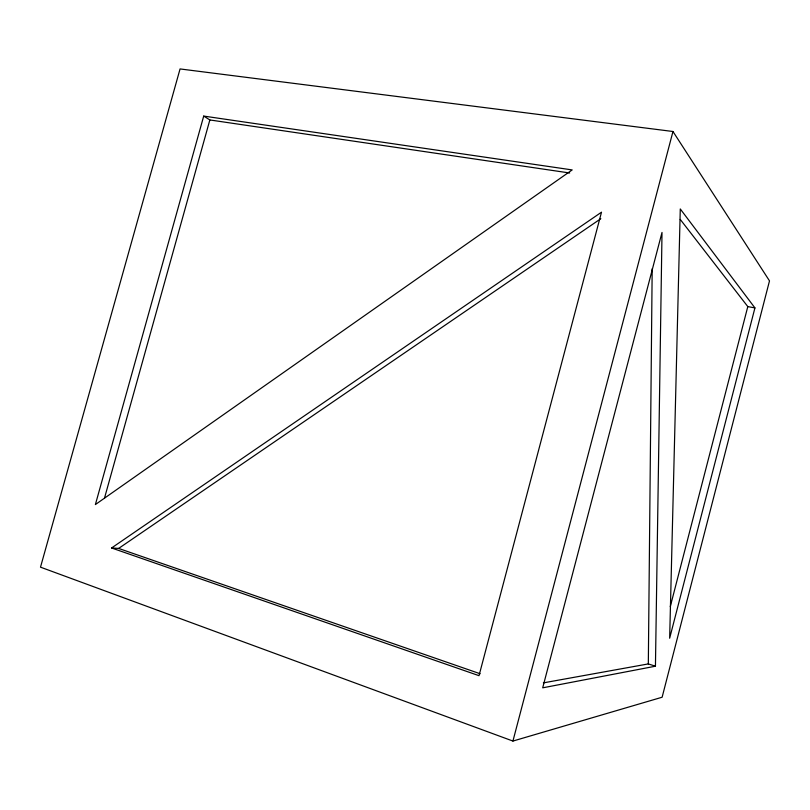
<?xml version="1.0" encoding="UTF-8"?>
<svg xmlns="http://www.w3.org/2000/svg" width="810" height="810" viewBox="0 0 810 810"><rect width="100%" height="100%" fill="white"/><g stroke="black" fill="none" stroke-linecap="round" stroke-linejoin="round"><path stroke-width="1.21" d="M655.442 666.205L542.7 687.822L662.013 232.44L655.442 666.205L648.324 663.917L652.182 268.768M670.265 606.67L747.802 306.595L680.248 219.419M754.93 307.911L669.657 638.229L680.279 208.96L754.93 307.911L747.802 306.595M512.933 741.059L672.968 131.504L180.063 68.941L40.5 567.162L512.933 741.059L662.124 697.228L769.5 280.878L672.968 131.504M203.715 116.083L95.388 504.559L572.184 169.918L203.715 116.083L209.851 119.951L569.663 172.986M104.51 498.069L209.851 119.951M111.588 547.975L601.506 212.19L479.014 675.682L111.588 547.975L118.635 548.431L480.168 673.758M118.635 548.431L600.838 218.7M543.378 682.87L648.324 663.917"/></g></svg>
